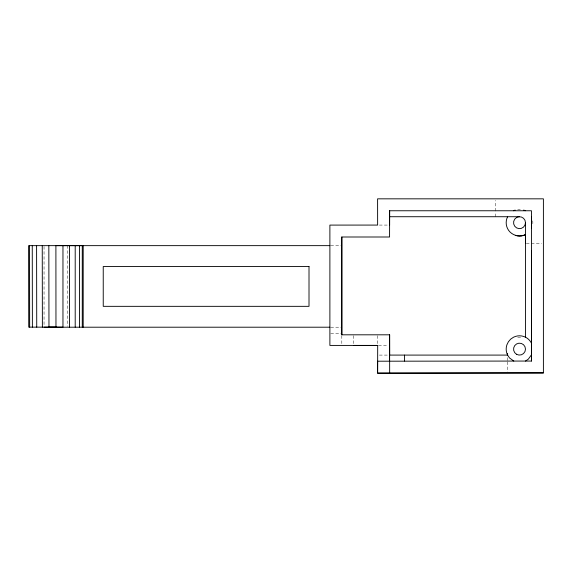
<?xml version="1.0" encoding="UTF-8"?>
<svg xmlns="http://www.w3.org/2000/svg" width="572" height="572" viewBox="0 0 572 572"><rect width="100%" height="100%" fill="white"/><g stroke="black" fill="none" stroke-linecap="round" stroke-linejoin="round"><path stroke-width="0.43" stroke-dasharray="2.86 2.15" d="M495.659 216.724L495.659 211.847M495.659 211.032L495.659 200.457M379.343 225.075L389.611 225.075M526.333 243.565L541.691 243.565M330.738 245.645L340.962 245.645M330.738 327.205L340.962 327.205M330.738 333.619L340.962 333.619M517.717 337.201L521.056 337.201M378.55 345.416L387.952 345.416M379.379 355.09L387.952 355.09M377.606 335.7L377.684 344.53M507.586 357.65L507.586 361.054M507.586 361.904L507.586 372.129M353.739 335.7L353.739 344.53M341.813 335.7L341.813 344.53M67.753 245.645L67.753 326.319M44.044 246.532L44.044 326.319M532.725 220.871A13.335 13.335 0 0 1 532.611 225.218M517.703 209.481A13.335 13.335 0 0 1 520.313 209.373"/><path stroke-width="0.86" d="M389.668 355.09L389.668 334.813L341.813 334.813L341.813 237.001L389.582 237.001L389.632 210.761L389.611 225.075M341.813 237.001L341.813 334.813M507.586 216.981L506.863 218.468A13.335 13.335 0 0 0 507.586 228.65C510.739 235.056 519.111 237.852 525.482 234.62L525.482 337.201A13.335 13.335 0 0 1 531.445 343.164M525.482 243.565L525.482 222.687A5.963 5.963 0 0 0 516.537 217.524A5.963 5.963 0 0 0 516.537 227.856A5.963 5.963 0 0 0 525.482 222.687M543.4 372.908L377.627 373.166L377.692 345.416L329.887 345.416L329.887 225.096L377.634 225.075L377.599 198.834L543.4 198.834L543.4 372.915L377.613 373.144L377.642 361.204L531.445 361.054L531.445 210.761L389.525 210.761M377.692 345.416L353.739 345.416M531.445 354.833L528.364 359.102L525.482 361.054M389.525 361.054L389.582 334.813L389.668 373.144M389.611 216.724L519.519 216.724M329.887 245.645L28.6 245.645L28.736 327.141L56.035 327.141M44.044 327.205L329.887 327.205M525.482 337.201L523.73 336.472A13.335 13.335 0 0 0 513.549 337.201L510.667 339.146L508.386 341.777L506.863 344.909A13.335 13.335 0 0 0 507.586 355.09L509.538 357.972L513.813 361.054M389.525 355.09L507.586 355.09L507.586 353.424M523.73 210.038L525.218 210.761M55.97 327.155L55.899 245.645L82.268 245.645L82.268 327.163M48.834 245.645L48.97 327.141L62.963 327.163L62.963 245.645M42.249 245.645L42.385 327.141M36.594 245.645L36.73 327.141M32.261 245.645L32.389 327.141M29.529 245.645L29.665 327.141M531.445 216.724L531.445 228.392M531.445 250.607L531.445 361.054M404.49 355.09L404.49 361.054M83.197 245.645L83.197 327.163M79.544 245.645L79.544 327.163M75.204 245.645L75.204 327.163M69.548 245.645L69.548 327.163M525.482 234.62A13.335 13.335 0 0 1 515.301 235.342M513.549 210.761A13.335 13.335 0 0 1 515.158 210.081M309.009 266.523L103.239 266.523L103.239 306.335L309.009 306.335L309.009 266.523M516.537 354.29A5.963 5.963 0 0 0 525.482 349.127A5.963 5.963 0 0 0 516.537 343.965A5.963 5.963 0 0 0 516.537 354.29"/></g></svg>
